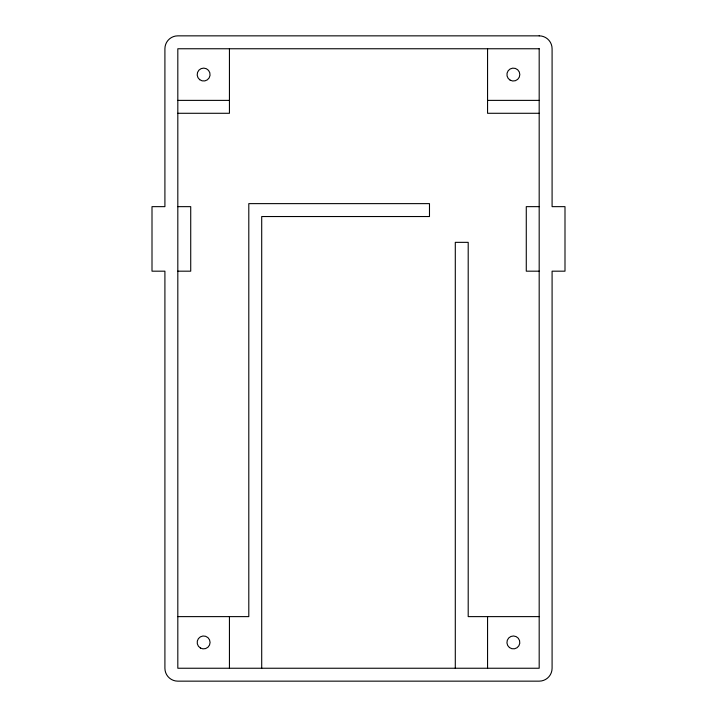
<?xml version="1.0" encoding="UTF-8"?>
<svg xmlns="http://www.w3.org/2000/svg" width="717" height="717" viewBox="0 0 717 717"><rect width="100%" height="100%" fill="white"/><g stroke="black" fill="none" stroke-linecap="round" stroke-linejoin="round"><path stroke-width="1.08" d="M177.816 100.38L229.44 100.38M487.56 100.38L539.184 100.38M177.816 113.286L229.44 113.286L229.44 48.756M539.184 113.286L487.56 113.286L487.56 48.756M177.816 206.648L190.722 206.648L190.722 271.178L177.816 271.178M539.184 206.648L526.278 206.648L526.278 271.178L539.184 271.178M177.816 616.62L248.799 616.62L248.799 203.628L429.483 203.628L429.483 216.534L261.705 216.534L261.705 668.244M539.184 616.62L468.201 616.62L468.201 242.346L455.295 242.346L455.295 668.244M487.56 616.62L487.56 668.244M229.44 616.62L229.44 668.244M539.184 35.85L177.816 35.85A12.906 12.906 0 0 0 164.91 48.756L164.91 206.648L152.004 206.648L152.004 271.178L164.91 271.178L164.91 668.244A12.906 12.906 0 0 0 177.816 681.15L539.184 681.15A12.906 12.906 0 0 0 552.09 668.244L552.09 271.178L564.996 271.178L564.996 206.648L552.09 206.648L552.09 48.756A12.906 12.906 0 0 0 539.184 35.85M539.184 48.756L177.816 48.756L177.816 668.244L539.184 668.244L539.184 48.756M200.401 648.025A6.453 6.453 0 0 0 210.081 642.432A6.453 6.453 0 0 0 200.401 636.839A6.453 6.453 0 0 0 200.401 648.025M509.446 647.55A6.453 6.453 0 0 0 519.771 643.274A6.453 6.453 0 0 0 510.898 636.472A6.453 6.453 0 0 0 509.446 647.55M510.146 80.161A6.453 6.453 0 0 0 519.825 74.568A6.453 6.453 0 0 0 510.146 68.975A6.453 6.453 0 0 0 510.146 80.161M199.702 79.686A6.453 6.453 0 0 0 210.027 75.41A6.453 6.453 0 0 0 201.154 68.608A6.453 6.453 0 0 0 199.702 79.686"/></g></svg>
